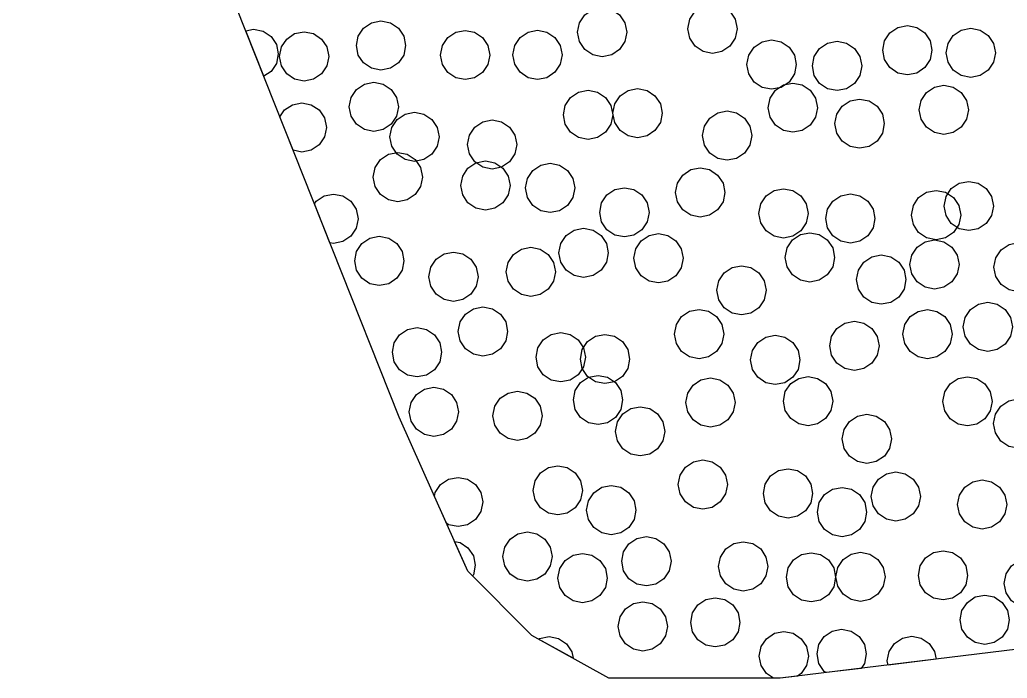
# Model space of a CAD drawing. Header units: millimetres. Extents: x 2 to 154, y 0 to 88.
# Drawn here: x 112.08 to 128.12, y 0.02 to 10.71 of the extents above; entities that cross this region are included whole.
import ezdxf

# ---------------------------------------------------------------- set-up
doc = ezdxf.new("R2010")
doc.units = ezdxf.units.MM
doc.layers.add('BORDER', color=3, linetype='Continuous')

msp = doc.modelspace()

# ---------------------------------------------------------------- linework, layer by layer
for points in [[(121.908, 10.357), (121.821, 10.227), (121.692, 10.14), (121.538, 10.11), (121.385, 10.14), (121.256, 10.227), (121.169, 10.357), (121.138, 10.51), (121.169, 10.663), (121.256, 10.792), (121.385, 10.879), (121.538, 10.91), (121.692, 10.879), (121.821, 10.792), (121.908, 10.663), (121.938, 10.51), (121.908, 10.357)], [(123.699, 10.412), (123.612, 10.282), (123.482, 10.196), (123.329, 10.165), (123.176, 10.196), (123.046, 10.282), (122.96, 10.412), (122.929, 10.565), (122.96, 10.718), (123.046, 10.848), (123.176, 10.935), (123.329, 10.965), (123.482, 10.935), (123.612, 10.848), (123.699, 10.718), (123.729, 10.565), (123.699, 10.412)], [(118.314, 10.138), (118.227, 10.009), (118.098, 9.922), (117.945, 9.891), (117.791, 9.922), (117.662, 10.009), (117.575, 10.138), (117.545, 10.291), (117.575, 10.444), (117.662, 10.574), (117.791, 10.661), (117.945, 10.691), (118.098, 10.661), (118.227, 10.574), (118.314, 10.444), (118.345, 10.291), (118.314, 10.138)], [(126.864, 10.063), (126.777, 9.933), (126.647, 9.846), (126.494, 9.816), (126.341, 9.846), (126.211, 9.933), (126.125, 10.063), (126.094, 10.216), (126.125, 10.369), (126.211, 10.499), (126.341, 10.585), (126.494, 10.616), (126.647, 10.585), (126.777, 10.499), (126.864, 10.369), (126.894, 10.216), (126.864, 10.063)], [(115.749, 10.529), (115.877, 10.555), (116.03, 10.524), (116.16, 10.437), (116.246, 10.308), (116.277, 10.155), (116.246, 10.002), (116.16, 9.872), (116.042, 9.793), (115.749, 10.529)], [(117.066, 9.963), (116.979, 9.833), (116.849, 9.746), (116.696, 9.716), (116.543, 9.746), (116.414, 9.833), (116.327, 9.963), (116.296, 10.116), (116.327, 10.269), (116.414, 10.398), (116.543, 10.485), (116.696, 10.516), (116.849, 10.485), (116.979, 10.398), (117.066, 10.269), (117.096, 10.116), (117.066, 9.963)], [(119.681, 9.985), (119.594, 9.855), (119.464, 9.769), (119.311, 9.738), (119.158, 9.769), (119.028, 9.855), (118.942, 9.985), (118.911, 10.138), (118.942, 10.291), (119.028, 10.421), (119.158, 10.508), (119.311, 10.538), (119.464, 10.508), (119.594, 10.421), (119.681, 10.291), (119.711, 10.138), (119.681, 9.985)], [(120.857, 9.987), (120.77, 9.857), (120.641, 9.77), (120.488, 9.74), (120.335, 9.77), (120.205, 9.857), (120.118, 9.987), (120.088, 10.14), (120.118, 10.293), (120.205, 10.423), (120.335, 10.51), (120.488, 10.54), (120.641, 10.51), (120.77, 10.423), (120.857, 10.293), (120.888, 10.14), (120.857, 9.987)], [(127.893, 10.021), (127.806, 9.891), (127.676, 9.804), (127.523, 9.774), (127.37, 9.804), (127.24, 9.891), (127.154, 10.021), (127.123, 10.174), (127.154, 10.327), (127.24, 10.457), (127.37, 10.543), (127.523, 10.574), (127.676, 10.543), (127.806, 10.457), (127.893, 10.327), (127.923, 10.174), (127.893, 10.021)], [(124.659, 9.83), (124.572, 9.7), (124.442, 9.613), (124.289, 9.583), (124.136, 9.613), (124.006, 9.7), (123.92, 9.83), (123.889, 9.983), (123.92, 10.136), (124.006, 10.266), (124.136, 10.352), (124.289, 10.383), (124.442, 10.352), (124.572, 10.266), (124.659, 10.136), (124.689, 9.983), (124.659, 9.83)], [(125.721, 9.808), (125.634, 9.678), (125.505, 9.591), (125.352, 9.561), (125.199, 9.591), (125.069, 9.678), (124.982, 9.808), (124.952, 9.961), (124.982, 10.114), (125.069, 10.244), (125.199, 10.33), (125.352, 10.361), (125.505, 10.33), (125.634, 10.244), (125.721, 10.114), (125.752, 9.961), (125.721, 9.808)], [(118.199, 9.144), (118.112, 9.014), (117.982, 8.928), (117.829, 8.897), (117.676, 8.928), (117.546, 9.014), (117.46, 9.144), (117.429, 9.297), (117.46, 9.45), (117.546, 9.58), (117.676, 9.667), (117.829, 9.697), (117.982, 9.667), (118.112, 9.58), (118.199, 9.45), (118.229, 9.297), (118.199, 9.144)], [(125.003, 9.13), (124.917, 9), (124.787, 8.913), (124.634, 8.883), (124.481, 8.913), (124.351, 9), (124.264, 9.13), (124.234, 9.283), (124.264, 9.436), (124.351, 9.566), (124.481, 9.652), (124.634, 9.683), (124.787, 9.652), (124.917, 9.566), (125.003, 9.436), (125.034, 9.283), (125.003, 9.13)], [(127.455, 9.095), (127.369, 8.965), (127.239, 8.879), (127.086, 8.848), (126.933, 8.879), (126.803, 8.965), (126.716, 9.095), (126.686, 9.248), (126.716, 9.401), (126.803, 9.531), (126.933, 9.618), (127.086, 9.648), (127.239, 9.618), (127.369, 9.531), (127.455, 9.401), (127.486, 9.248), (127.455, 9.095)], [(121.677, 9.014), (121.591, 8.884), (121.461, 8.798), (121.308, 8.767), (121.155, 8.798), (121.025, 8.884), (120.938, 9.014), (120.908, 9.167), (120.938, 9.32), (121.025, 9.45), (121.155, 9.537), (121.308, 9.567), (121.461, 9.537), (121.591, 9.45), (121.677, 9.32), (121.708, 9.167), (121.677, 9.014)], [(122.482, 9.041), (122.395, 8.911), (122.266, 8.824), (122.113, 8.794), (121.959, 8.824), (121.83, 8.911), (121.743, 9.041), (121.713, 9.194), (121.743, 9.347), (121.83, 9.477), (121.959, 9.564), (122.113, 9.594), (122.266, 9.564), (122.395, 9.477), (122.482, 9.347), (122.513, 9.194), (122.482, 9.041)], [(116.303, 9.135), (116.377, 9.246), (116.507, 9.332), (116.66, 9.363), (116.813, 9.332), (116.943, 9.246), (117.03, 9.116), (117.06, 8.963), (117.03, 8.81), (116.943, 8.68), (116.813, 8.593), (116.66, 8.563), (116.52, 8.591), (116.303, 9.135)], [(126.088, 8.871), (126.001, 8.741), (125.871, 8.654), (125.718, 8.624), (125.565, 8.654), (125.435, 8.741), (125.349, 8.871), (125.318, 9.024), (125.349, 9.177), (125.435, 9.306), (125.565, 9.393), (125.718, 9.424), (125.871, 9.393), (126.001, 9.306), (126.088, 9.177), (126.118, 9.024), (126.088, 8.871)], [(118.858, 8.656), (118.772, 8.526), (118.642, 8.44), (118.489, 8.409), (118.336, 8.44), (118.206, 8.526), (118.119, 8.656), (118.089, 8.809), (118.119, 8.962), (118.206, 9.092), (118.336, 9.179), (118.489, 9.209), (118.642, 9.179), (118.772, 9.092), (118.858, 8.962), (118.889, 8.809), (118.858, 8.656)], [(123.937, 8.676), (123.85, 8.547), (123.72, 8.46), (123.567, 8.43), (123.414, 8.46), (123.284, 8.547), (123.198, 8.676), (123.167, 8.83), (123.198, 8.983), (123.284, 9.112), (123.414, 9.199), (123.567, 9.23), (123.72, 9.199), (123.85, 9.112), (123.937, 8.983), (123.967, 8.83), (123.937, 8.676)], [(120.12, 8.532), (120.033, 8.402), (119.903, 8.315), (119.75, 8.285), (119.597, 8.315), (119.467, 8.402), (119.381, 8.532), (119.35, 8.685), (119.381, 8.838), (119.467, 8.968), (119.597, 9.055), (119.75, 9.085), (119.903, 9.055), (120.033, 8.968), (120.12, 8.838), (120.15, 8.685), (120.12, 8.532)], [(118.589, 8.004), (118.502, 7.874), (118.372, 7.788), (118.219, 7.757), (118.066, 7.788), (117.936, 7.874), (117.85, 8.004), (117.819, 8.157), (117.85, 8.31), (117.936, 8.44), (118.066, 8.527), (118.219, 8.557), (118.372, 8.527), (118.502, 8.44), (118.589, 8.31), (118.619, 8.157), (118.589, 8.004)], [(120.011, 7.867), (119.924, 7.737), (119.794, 7.65), (119.641, 7.62), (119.488, 7.65), (119.358, 7.737), (119.272, 7.867), (119.241, 8.02), (119.272, 8.173), (119.358, 8.303), (119.488, 8.389), (119.641, 8.42), (119.794, 8.389), (119.924, 8.303), (120.011, 8.173), (120.041, 8.02), (120.011, 7.867)], [(121.063, 7.827), (120.976, 7.697), (120.846, 7.611), (120.693, 7.58), (120.54, 7.611), (120.411, 7.697), (120.324, 7.827), (120.293, 7.98), (120.324, 8.133), (120.411, 8.263), (120.54, 8.35), (120.693, 8.38), (120.846, 8.35), (120.976, 8.263), (121.063, 8.133), (121.093, 7.98), (121.063, 7.827)], [(123.5, 7.754), (123.413, 7.624), (123.283, 7.537), (123.13, 7.507), (122.977, 7.537), (122.848, 7.624), (122.761, 7.754), (122.73, 7.907), (122.761, 8.06), (122.848, 8.19), (122.977, 8.277), (123.13, 8.307), (123.283, 8.277), (123.413, 8.19), (123.5, 8.06), (123.53, 7.907), (123.5, 7.754)], [(127.861, 7.534), (127.774, 7.404), (127.644, 7.317), (127.491, 7.287), (127.338, 7.317), (127.208, 7.404), (127.122, 7.534), (127.091, 7.687), (127.122, 7.84), (127.208, 7.97), (127.338, 8.056), (127.491, 8.087), (127.644, 8.056), (127.774, 7.97), (127.861, 7.84), (127.891, 7.687), (127.861, 7.534)], [(116.864, 7.724), (116.89, 7.763), (117.02, 7.85), (117.173, 7.88), (117.326, 7.85), (117.456, 7.763), (117.542, 7.633), (117.573, 7.48), (117.542, 7.327), (117.456, 7.197), (117.326, 7.11), (117.173, 7.08), (117.116, 7.091), (116.864, 7.724)], [(122.267, 7.431), (122.18, 7.301), (122.051, 7.214), (121.898, 7.184), (121.745, 7.214), (121.615, 7.301), (121.528, 7.431), (121.498, 7.584), (121.528, 7.737), (121.615, 7.866), (121.745, 7.953), (121.898, 7.984), (122.051, 7.953), (122.18, 7.866), (122.267, 7.737), (122.298, 7.584), (122.267, 7.431)], [(124.853, 7.414), (124.766, 7.284), (124.636, 7.198), (124.483, 7.167), (124.33, 7.198), (124.2, 7.284), (124.114, 7.414), (124.083, 7.567), (124.114, 7.72), (124.2, 7.85), (124.33, 7.937), (124.483, 7.967), (124.636, 7.937), (124.766, 7.85), (124.853, 7.72), (124.883, 7.567), (124.853, 7.414)], [(125.937, 7.33), (125.85, 7.201), (125.721, 7.114), (125.568, 7.084), (125.415, 7.114), (125.285, 7.201), (125.198, 7.33), (125.168, 7.484), (125.198, 7.637), (125.285, 7.766), (125.415, 7.853), (125.568, 7.884), (125.721, 7.853), (125.85, 7.766), (125.937, 7.637), (125.968, 7.484), (125.937, 7.33)], [(127.33, 7.387), (127.243, 7.257), (127.113, 7.17), (126.96, 7.14), (126.807, 7.17), (126.677, 7.257), (126.591, 7.387), (126.56, 7.54), (126.591, 7.693), (126.677, 7.823), (126.807, 7.91), (126.96, 7.94), (127.113, 7.91), (127.243, 7.823), (127.33, 7.693), (127.36, 7.54), (127.33, 7.387)], [(121.605, 6.773), (121.519, 6.643), (121.389, 6.557), (121.236, 6.526), (121.083, 6.557), (120.953, 6.643), (120.866, 6.773), (120.836, 6.926), (120.866, 7.079), (120.953, 7.209), (121.083, 7.296), (121.236, 7.326), (121.389, 7.296), (121.519, 7.209), (121.605, 7.079), (121.636, 6.926), (121.605, 6.773)], [(122.821, 6.685), (122.734, 6.555), (122.604, 6.468), (122.451, 6.438), (122.298, 6.468), (122.169, 6.555), (122.082, 6.685), (122.051, 6.838), (122.082, 6.991), (122.169, 7.121), (122.298, 7.207), (122.451, 7.238), (122.604, 7.207), (122.734, 7.121), (122.821, 6.991), (122.851, 6.838), (122.821, 6.685)], [(125.281, 6.7), (125.194, 6.57), (125.064, 6.483), (124.911, 6.453), (124.758, 6.483), (124.628, 6.57), (124.542, 6.7), (124.511, 6.853), (124.542, 7.006), (124.628, 7.136), (124.758, 7.222), (124.911, 7.253), (125.064, 7.222), (125.194, 7.136), (125.281, 7.006), (125.311, 6.853), (125.281, 6.7)], [(118.287, 6.643), (118.201, 6.513), (118.071, 6.426), (117.918, 6.396), (117.765, 6.426), (117.635, 6.513), (117.548, 6.643), (117.518, 6.796), (117.548, 6.949), (117.635, 7.079), (117.765, 7.166), (117.918, 7.196), (118.071, 7.166), (118.201, 7.079), (118.287, 6.949), (118.318, 6.796), (118.287, 6.643)], [(127.305, 6.584), (127.218, 6.454), (127.088, 6.367), (126.935, 6.337), (126.782, 6.367), (126.652, 6.454), (126.566, 6.584), (126.535, 6.737), (126.566, 6.89), (126.652, 7.02), (126.782, 7.106), (126.935, 7.137), (127.088, 7.106), (127.218, 7.02), (127.305, 6.89), (127.335, 6.737), (127.305, 6.584)], [(128.668, 6.542), (128.581, 6.412), (128.451, 6.325), (128.298, 6.295), (128.145, 6.325), (128.015, 6.412), (127.929, 6.542), (127.898, 6.695), (127.929, 6.848), (128.015, 6.978), (128.145, 7.064), (128.298, 7.095), (128.451, 7.064), (128.581, 6.978), (128.668, 6.848), (128.698, 6.695), (128.668, 6.542)], [(119.491, 6.386), (119.404, 6.256), (119.275, 6.17), (119.122, 6.139), (118.969, 6.17), (118.839, 6.256), (118.752, 6.386), (118.722, 6.539), (118.752, 6.692), (118.839, 6.822), (118.969, 6.909), (119.122, 6.939), (119.275, 6.909), (119.404, 6.822), (119.491, 6.692), (119.522, 6.539), (119.491, 6.386)], [(120.748, 6.465), (120.661, 6.335), (120.532, 6.249), (120.379, 6.218), (120.226, 6.249), (120.096, 6.335), (120.009, 6.465), (119.979, 6.618), (120.009, 6.771), (120.096, 6.901), (120.226, 6.988), (120.379, 7.018), (120.532, 6.988), (120.661, 6.901), (120.748, 6.771), (120.779, 6.618), (120.748, 6.465)], [(126.44, 6.339), (126.353, 6.209), (126.223, 6.123), (126.07, 6.092), (125.917, 6.123), (125.787, 6.209), (125.701, 6.339), (125.67, 6.492), (125.701, 6.645), (125.787, 6.775), (125.917, 6.862), (126.07, 6.892), (126.223, 6.862), (126.353, 6.775), (126.44, 6.645), (126.47, 6.492), (126.44, 6.339)], [(124.171, 6.165), (124.084, 6.035), (123.954, 5.948), (123.801, 5.918), (123.648, 5.948), (123.518, 6.035), (123.431, 6.165), (123.401, 6.318), (123.431, 6.471), (123.518, 6.601), (123.648, 6.687), (123.801, 6.718), (123.954, 6.687), (124.084, 6.601), (124.171, 6.471), (124.201, 6.318), (124.171, 6.165)], [(128.17, 5.573), (128.084, 5.443), (127.954, 5.357), (127.801, 5.326), (127.648, 5.357), (127.518, 5.443), (127.431, 5.573), (127.401, 5.726), (127.431, 5.879), (127.518, 6.009), (127.648, 6.096), (127.801, 6.126), (127.954, 6.096), (128.084, 6.009), (128.17, 5.879), (128.201, 5.726), (128.17, 5.573)], [(119.971, 5.497), (119.884, 5.368), (119.754, 5.281), (119.601, 5.25), (119.448, 5.281), (119.318, 5.368), (119.232, 5.497), (119.201, 5.65), (119.232, 5.804), (119.318, 5.933), (119.448, 6.02), (119.601, 6.05), (119.754, 6.02), (119.884, 5.933), (119.971, 5.804), (120.001, 5.65), (119.971, 5.497)], [(123.481, 5.455), (123.394, 5.325), (123.264, 5.239), (123.111, 5.208), (122.958, 5.239), (122.828, 5.325), (122.742, 5.455), (122.711, 5.608), (122.742, 5.761), (122.828, 5.891), (122.958, 5.978), (123.111, 6.008), (123.264, 5.978), (123.394, 5.891), (123.481, 5.761), (123.511, 5.608), (123.481, 5.455)], [(127.19, 5.455), (127.104, 5.325), (126.974, 5.238), (126.821, 5.208), (126.668, 5.238), (126.538, 5.325), (126.451, 5.455), (126.421, 5.608), (126.451, 5.761), (126.538, 5.891), (126.668, 5.977), (126.821, 6.008), (126.974, 5.977), (127.104, 5.891), (127.19, 5.761), (127.221, 5.608), (127.19, 5.455)], [(126.004, 5.264), (125.917, 5.134), (125.787, 5.047), (125.634, 5.017), (125.481, 5.047), (125.351, 5.134), (125.264, 5.264), (125.234, 5.417), (125.264, 5.57), (125.351, 5.699), (125.481, 5.786), (125.634, 5.817), (125.787, 5.786), (125.917, 5.699), (126.004, 5.57), (126.034, 5.417), (126.004, 5.264)], [(118.899, 5.159), (118.813, 5.03), (118.683, 4.943), (118.53, 4.912), (118.377, 4.943), (118.247, 5.03), (118.16, 5.159), (118.13, 5.312), (118.16, 5.465), (118.247, 5.595), (118.377, 5.682), (118.53, 5.712), (118.683, 5.682), (118.813, 5.595), (118.899, 5.465), (118.93, 5.312), (118.899, 5.159)], [(121.234, 5.078), (121.147, 4.948), (121.017, 4.861), (120.864, 4.831), (120.711, 4.861), (120.581, 4.948), (120.495, 5.078), (120.464, 5.231), (120.495, 5.384), (120.581, 5.514), (120.711, 5.6), (120.864, 5.631), (121.017, 5.6), (121.147, 5.514), (121.234, 5.384), (121.264, 5.231), (121.234, 5.078)], [(121.952, 5.05), (121.866, 4.92), (121.736, 4.833), (121.583, 4.803), (121.43, 4.833), (121.3, 4.92), (121.213, 5.05), (121.183, 5.203), (121.213, 5.356), (121.3, 5.486), (121.43, 5.572), (121.583, 5.603), (121.736, 5.572), (121.866, 5.486), (121.952, 5.356), (121.983, 5.203), (121.952, 5.05)], [(124.719, 5.035), (124.632, 4.906), (124.503, 4.819), (124.349, 4.788), (124.196, 4.819), (124.067, 4.906), (123.98, 5.035), (123.949, 5.188), (123.98, 5.341), (124.067, 5.471), (124.196, 5.558), (124.349, 5.588), (124.503, 5.558), (124.632, 5.471), (124.719, 5.341), (124.749, 5.188), (124.719, 5.035)], [(121.839, 4.385), (121.752, 4.255), (121.623, 4.168), (121.47, 4.138), (121.317, 4.168), (121.187, 4.255), (121.1, 4.385), (121.07, 4.538), (121.1, 4.691), (121.187, 4.821), (121.317, 4.907), (121.47, 4.938), (121.623, 4.907), (121.752, 4.821), (121.839, 4.691), (121.87, 4.538), (121.839, 4.385)], [(123.665, 4.344), (123.578, 4.215), (123.449, 4.128), (123.296, 4.097), (123.142, 4.128), (123.013, 4.215), (122.926, 4.344), (122.896, 4.497), (122.926, 4.651), (123.013, 4.78), (123.142, 4.867), (123.296, 4.897), (123.449, 4.867), (123.578, 4.78), (123.665, 4.651), (123.696, 4.497), (123.665, 4.344)], [(125.251, 4.367), (125.165, 4.237), (125.035, 4.15), (124.882, 4.12), (124.729, 4.15), (124.599, 4.237), (124.512, 4.367), (124.482, 4.52), (124.512, 4.673), (124.599, 4.803), (124.729, 4.889), (124.882, 4.92), (125.035, 4.889), (125.165, 4.803), (125.251, 4.673), (125.282, 4.52), (125.251, 4.367)], [(127.84, 4.363), (127.754, 4.233), (127.624, 4.146), (127.471, 4.116), (127.318, 4.146), (127.188, 4.233), (127.101, 4.363), (127.071, 4.516), (127.101, 4.669), (127.188, 4.798), (127.318, 4.885), (127.471, 4.916), (127.624, 4.885), (127.754, 4.798), (127.84, 4.669), (127.871, 4.516), (127.84, 4.363)], [(119.174, 4.192), (119.088, 4.062), (118.958, 3.976), (118.805, 3.945), (118.652, 3.976), (118.522, 4.062), (118.435, 4.192), (118.405, 4.345), (118.435, 4.498), (118.522, 4.628), (118.652, 4.715), (118.805, 4.745), (118.958, 4.715), (119.088, 4.628), (119.174, 4.498), (119.205, 4.345), (119.174, 4.192)], [(120.531, 4.129), (120.444, 3.999), (120.315, 3.912), (120.162, 3.882), (120.009, 3.912), (119.879, 3.999), (119.792, 4.129), (119.762, 4.282), (119.792, 4.435), (119.879, 4.565), (120.009, 4.651), (120.162, 4.682), (120.315, 4.651), (120.444, 4.565), (120.531, 4.435), (120.562, 4.282), (120.531, 4.129)], [(128.665, 4.002), (128.578, 3.872), (128.448, 3.785), (128.295, 3.755), (128.142, 3.785), (128.012, 3.872), (127.926, 4.002), (127.895, 4.155), (127.926, 4.308), (128.012, 4.438), (128.142, 4.524), (128.295, 4.555), (128.448, 4.524), (128.578, 4.438), (128.665, 4.308), (128.695, 4.155), (128.665, 4.002)], [(122.525, 3.876), (122.438, 3.746), (122.309, 3.66), (122.156, 3.629), (122.002, 3.66), (121.873, 3.746), (121.786, 3.876), (121.756, 4.029), (121.786, 4.182), (121.873, 4.312), (122.002, 4.399), (122.156, 4.429), (122.309, 4.399), (122.438, 4.312), (122.525, 4.182), (122.556, 4.029), (122.525, 3.876)], [(126.206, 3.753), (126.12, 3.624), (125.99, 3.537), (125.837, 3.506), (125.684, 3.537), (125.554, 3.624), (125.467, 3.753), (125.437, 3.906), (125.467, 4.059), (125.554, 4.189), (125.684, 4.276), (125.837, 4.306), (125.99, 4.276), (126.12, 4.189), (126.206, 4.059), (126.237, 3.906), (126.206, 3.753)], [(123.543, 3.012), (123.456, 2.882), (123.326, 2.795), (123.173, 2.765), (123.02, 2.795), (122.891, 2.882), (122.804, 3.012), (122.773, 3.165), (122.804, 3.318), (122.891, 3.447), (123.02, 3.534), (123.173, 3.565), (123.326, 3.534), (123.456, 3.447), (123.543, 3.318), (123.573, 3.165), (123.543, 3.012)], [(121.186, 2.918), (121.1, 2.788), (120.97, 2.701), (120.817, 2.671), (120.664, 2.701), (120.534, 2.788), (120.447, 2.918), (120.417, 3.071), (120.447, 3.224), (120.534, 3.354), (120.664, 3.44), (120.817, 3.471), (120.97, 3.44), (121.1, 3.354), (121.186, 3.224), (121.217, 3.071), (121.186, 2.918)], [(124.926, 2.868), (124.839, 2.738), (124.709, 2.652), (124.556, 2.621), (124.403, 2.652), (124.273, 2.738), (124.187, 2.868), (124.156, 3.021), (124.187, 3.174), (124.273, 3.304), (124.403, 3.391), (124.556, 3.421), (124.709, 3.391), (124.839, 3.304), (124.926, 3.174), (124.956, 3.021), (124.926, 2.868)], [(126.676, 2.819), (126.589, 2.689), (126.459, 2.602), (126.306, 2.572), (126.153, 2.602), (126.023, 2.689), (125.937, 2.819), (125.906, 2.972), (125.937, 3.125), (126.023, 3.255), (126.153, 3.341), (126.306, 3.372), (126.459, 3.341), (126.589, 3.255), (126.676, 3.125), (126.706, 2.972), (126.676, 2.819)], [(118.815, 2.971), (118.827, 3.035), (118.914, 3.165), (119.044, 3.252), (119.197, 3.282), (119.35, 3.252), (119.48, 3.165), (119.567, 3.035), (119.597, 2.882), (119.567, 2.729), (119.48, 2.599), (119.35, 2.513), (119.197, 2.482), (119.044, 2.513), (119.007, 2.537), (118.815, 2.971)], [(128.079, 2.688), (127.992, 2.558), (127.863, 2.472), (127.71, 2.441), (127.556, 2.472), (127.427, 2.558), (127.34, 2.688), (127.31, 2.841), (127.34, 2.994), (127.427, 3.124), (127.556, 3.211), (127.71, 3.241), (127.863, 3.211), (127.992, 3.124), (128.079, 2.994), (128.11, 2.841), (128.079, 2.688)], [(122.055, 2.597), (121.968, 2.468), (121.838, 2.381), (121.685, 2.35), (121.532, 2.381), (121.402, 2.468), (121.316, 2.597), (121.285, 2.75), (121.316, 2.903), (121.402, 3.033), (121.532, 3.12), (121.685, 3.15), (121.838, 3.12), (121.968, 3.033), (122.055, 2.903), (122.085, 2.75), (122.055, 2.597)], [(125.803, 2.566), (125.716, 2.436), (125.586, 2.349), (125.433, 2.319), (125.28, 2.349), (125.15, 2.436), (125.063, 2.566), (125.033, 2.719), (125.063, 2.872), (125.15, 3.002), (125.28, 3.088), (125.433, 3.119), (125.586, 3.088), (125.716, 3.002), (125.803, 2.872), (125.833, 2.719), (125.803, 2.566)], [(120.693, 1.843), (120.606, 1.713), (120.477, 1.627), (120.323, 1.596), (120.17, 1.627), (120.041, 1.713), (119.954, 1.843), (119.923, 1.996), (119.954, 2.149), (120.041, 2.279), (120.17, 2.366), (120.323, 2.396), (120.477, 2.366), (120.606, 2.279), (120.693, 2.149), (120.723, 1.996), (120.693, 1.843)], [(122.625, 1.767), (122.538, 1.637), (122.409, 1.55), (122.256, 1.52), (122.102, 1.55), (121.973, 1.637), (121.886, 1.767), (121.856, 1.92), (121.886, 2.073), (121.973, 2.203), (122.102, 2.29), (122.256, 2.32), (122.409, 2.29), (122.538, 2.203), (122.625, 2.073), (122.656, 1.92), (122.625, 1.767)], [(119.353, 1.759), (119.138, 2.243), (119.229, 2.225), (119.358, 2.138), (119.445, 2.008), (119.476, 1.855), (119.445, 1.702), (119.431, 1.681), (119.353, 1.759)], [(124.198, 1.683), (124.112, 1.553), (123.982, 1.467), (123.829, 1.436), (123.676, 1.467), (123.546, 1.553), (123.459, 1.683), (123.429, 1.836), (123.459, 1.989), (123.546, 2.119), (123.676, 2.206), (123.829, 2.236), (123.982, 2.206), (124.112, 2.119), (124.198, 1.989), (124.229, 1.836), (124.198, 1.683)], [(127.443, 1.538), (127.356, 1.408), (127.226, 1.321), (127.073, 1.291), (126.92, 1.321), (126.79, 1.408), (126.704, 1.538), (126.673, 1.691), (126.704, 1.844), (126.79, 1.974), (126.92, 2.061), (127.073, 2.091), (127.226, 2.061), (127.356, 1.974), (127.443, 1.844), (127.473, 1.691), (127.443, 1.538)], [(121.589, 1.494), (121.502, 1.365), (121.372, 1.278), (121.219, 1.247), (121.066, 1.278), (120.936, 1.365), (120.85, 1.494), (120.819, 1.647), (120.85, 1.801), (120.936, 1.93), (121.066, 2.017), (121.219, 2.047), (121.372, 2.017), (121.502, 1.93), (121.589, 1.801), (121.619, 1.647), (121.589, 1.494)], [(125.298, 1.505), (125.212, 1.376), (125.082, 1.289), (124.929, 1.259), (124.776, 1.289), (124.646, 1.376), (124.559, 1.505), (124.529, 1.659), (124.559, 1.812), (124.646, 1.941), (124.776, 2.028), (124.929, 2.059), (125.082, 2.028), (125.212, 1.941), (125.298, 1.812), (125.329, 1.659), (125.298, 1.505)], [(126.103, 1.513), (126.016, 1.384), (125.886, 1.297), (125.733, 1.267), (125.58, 1.297), (125.45, 1.384), (125.364, 1.513), (125.333, 1.667), (125.364, 1.82), (125.45, 1.949), (125.58, 2.036), (125.733, 2.067), (125.886, 2.036), (126.016, 1.949), (126.103, 1.82), (126.133, 1.667), (126.103, 1.513)], [(128.836, 1.407), (128.749, 1.278), (128.619, 1.191), (128.466, 1.16), (128.313, 1.191), (128.184, 1.278), (128.097, 1.407), (128.066, 1.56), (128.097, 1.714), (128.184, 1.843), (128.313, 1.93), (128.466, 1.96), (128.619, 1.93), (128.749, 1.843), (128.836, 1.714), (128.866, 1.56), (128.836, 1.407)], [(123.745, 0.775), (123.658, 0.645), (123.528, 0.558), (123.375, 0.528), (123.222, 0.558), (123.092, 0.645), (123.006, 0.775), (122.975, 0.928), (123.006, 1.081), (123.092, 1.211), (123.222, 1.297), (123.375, 1.328), (123.528, 1.297), (123.658, 1.211), (123.745, 1.081), (123.775, 0.928), (123.745, 0.775)], [(128.12, 0.817), (128.033, 0.687), (127.903, 0.601), (127.75, 0.57), (127.597, 0.601), (127.468, 0.687), (127.381, 0.817), (127.35, 0.97), (127.381, 1.123), (127.468, 1.253), (127.597, 1.34), (127.75, 1.37), (127.903, 1.34), (128.033, 1.253), (128.12, 1.123), (128.15, 0.97), (128.12, 0.817)], [(122.567, 0.71), (122.48, 0.58), (122.35, 0.493), (122.197, 0.463), (122.044, 0.493), (121.914, 0.58), (121.827, 0.71), (121.797, 0.863), (121.827, 1.016), (121.914, 1.146), (122.044, 1.232), (122.197, 1.263), (122.35, 1.232), (122.48, 1.146), (122.567, 1.016), (122.597, 0.863), (122.567, 0.71)], [(125.174, 0.112), (125.144, 0.132), (125.058, 0.262), (125.027, 0.415), (125.058, 0.568), (125.144, 0.698), (125.274, 0.784), (125.427, 0.815), (125.58, 0.784), (125.71, 0.698), (125.797, 0.568), (125.827, 0.415), (125.797, 0.262), (125.743, 0.181), (125.174, 0.112)], [(120.504, 0.656), (120.521, 0.667), (120.674, 0.697), (120.827, 0.667), (120.957, 0.58), (121.043, 0.45), (121.064, 0.345), (120.504, 0.656)], [(124.428, 0.021), (124.321, 0.021), (124.206, 0.098), (124.119, 0.228), (124.089, 0.381), (124.119, 0.534), (124.206, 0.663), (124.335, 0.75), (124.489, 0.781), (124.642, 0.75), (124.771, 0.663), (124.858, 0.534), (124.889, 0.381), (124.858, 0.228), (124.771, 0.098), (124.707, 0.055), (124.428, 0.021)], [(126.18, 0.235), (126.166, 0.303), (126.197, 0.456), (126.283, 0.586), (126.413, 0.673), (126.566, 0.703), (126.719, 0.673), (126.849, 0.586), (126.936, 0.456), (126.961, 0.33), (126.18, 0.235)]]:
    msp.add_lwpolyline(points, close=True)
at = {"layer": 'BORDER'}
msp.add_lwpolyline([(135.758, 46.94), (139.65, 38.877), (147.018, 25.948), (152.718, 13.575), (154.108, 8.849), (154.248, 6.207), (153.83, 5.234), (152.093, 3.913), (148.339, 2.94), (124.428, 0.021), (121.647, 0.021), (120.396, 0.716), (119.353, 1.759), (118.241, 4.261), (99.891, 50.416)], dxfattribs=at)

doc.saveas('drawing.dxf')
